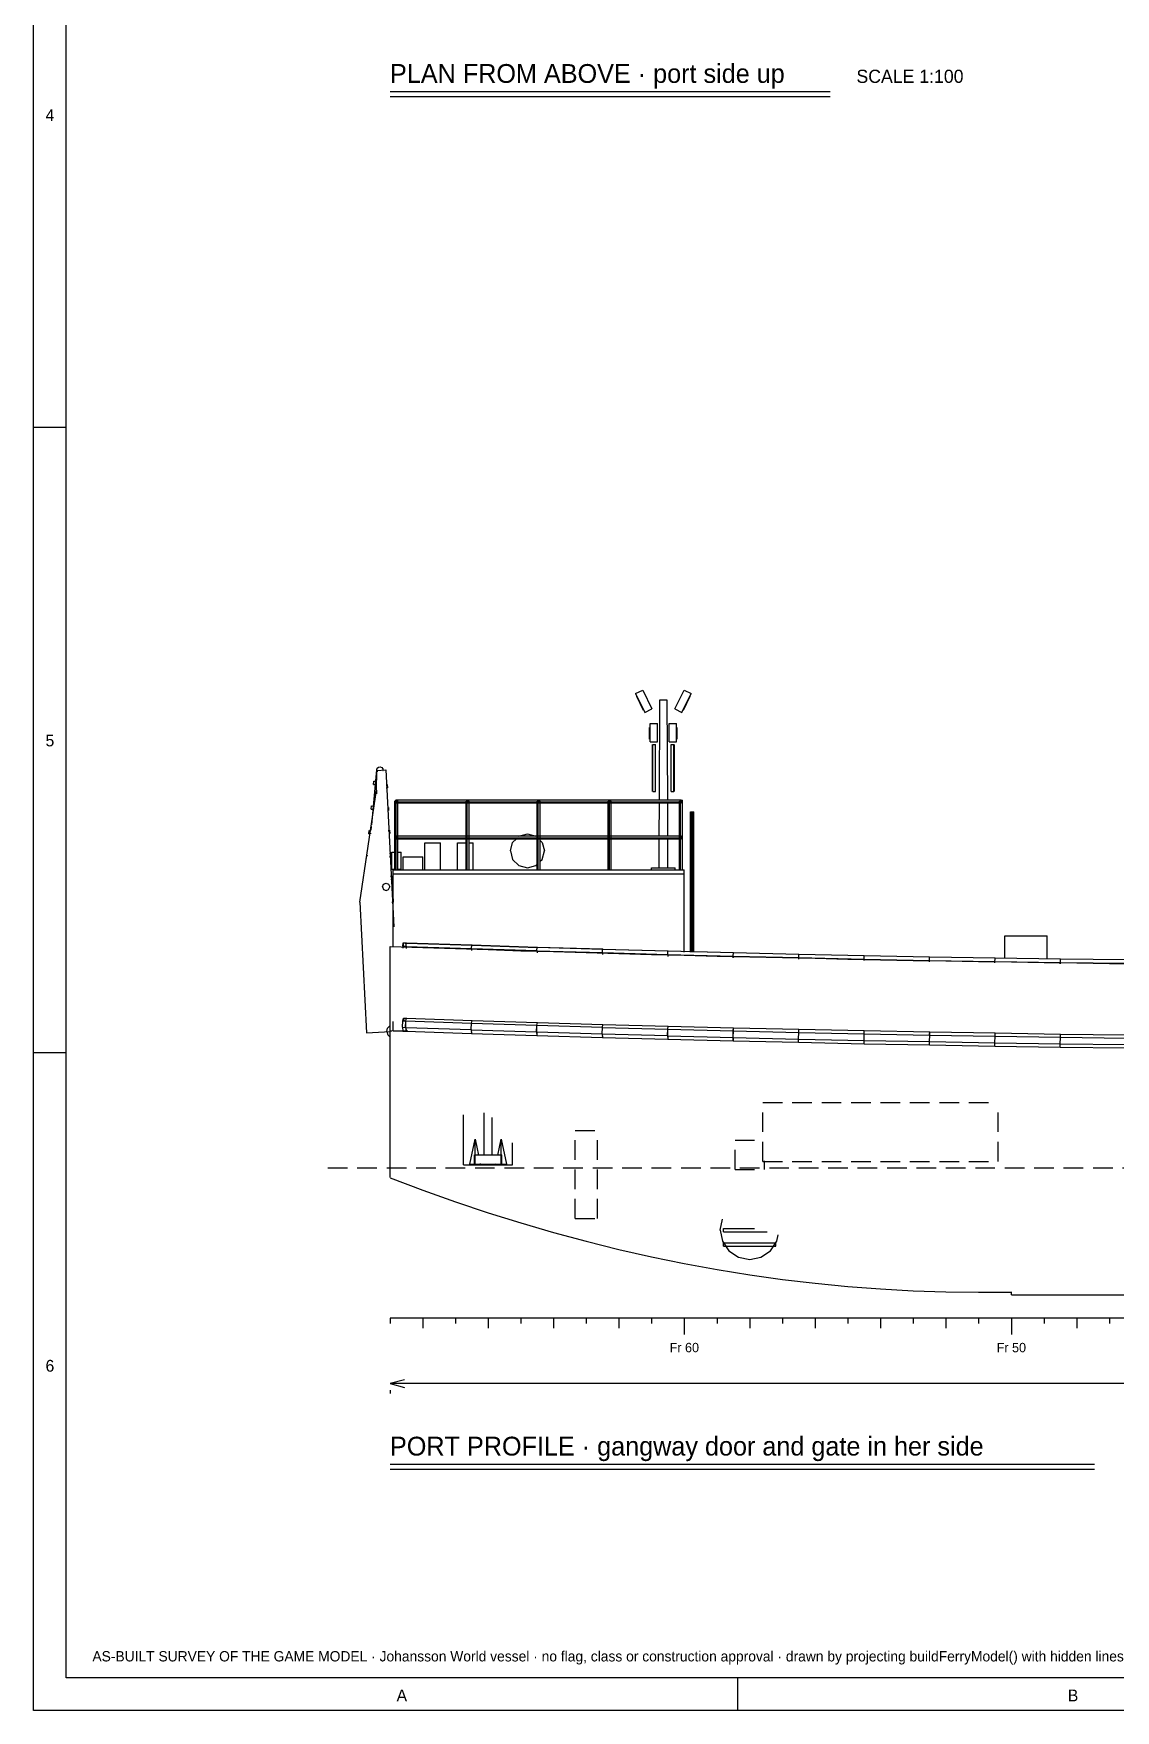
# Model space of a CAD drawing. Extents: x 5 to 836, y 5 to 589.
# Drawn here: x 5 to 170.4, y 5 to 261.6 of the extents above; entities that cross this region are included whole.
import ezdxf
from ezdxf.enums import TextEntityAlignment as Align

# ---------------------------------------------------------------- set-up
doc = ezdxf.new("R2010")
doc.units = 0
doc.linetypes.add('DASHED', pattern=[4.5, 3, -1.5])
for name, color, linetype in [('DETAIL', 8, 'CONTINUOUS'), ('DIM', 3, 'CONTINUOUS'), ('FRAME', 7, 'CONTINUOUS'), ('MARKING', 4, 'DASHED'), ('MARKUP-TEXT', 1, 'CONTINUOUS'), ('OUTLINE', 7, 'CONTINUOUS'), ('TEXT', 7, 'CONTINUOUS'), ('THIN', 7, 'CONTINUOUS'), ('WATERLINE', 4, 'DASHED')]:
    doc.layers.add(name, color=color, linetype=linetype)

msp = doc.modelspace()

# ---------------------------------------------------------------- linework, layer by layer
at = {"layer": 'DETAIL'}
for p, q in [((97.06, 160.58), (98.14, 161.1)), ((97.06, 160.58), (98.46, 157.7)), ((98.14, 161.1), (99.54, 158.22)), ((100.75, 159.6), (101.85, 159.6)), ((103.06, 158.22), (104.46, 161.1)), ((104.14, 157.7), (105.54, 160.58)), ((104.46, 161.1), (105.54, 160.58)), ((98.46, 157.7), (99.54, 158.22)), ((103.06, 158.22), (104.14, 157.7)), ((99.3, 156), (100.4, 156)), ((99.3, 153.2), (99.3, 156)), ((100.4, 153.2), (100.4, 156)), ((102.2, 153.2), (102.2, 156)), ((102.2, 156), (103.3, 156)), ((103.3, 153.2), (103.3, 156)), ((99.3, 153.2), (100.4, 153.2)), ((99.7, 152.8), (100.1, 152.8)), ((99.7, 145.6), (99.7, 152.8)), ((100.1, 145.6), (100.1, 152.8)), ((102.2, 153.2), (103.3, 153.2)), ((102.5, 145.6), (102.5, 152.8)), ((102.5, 152.8), (102.9, 152.8)), ((102.9, 145.6), (102.9, 152.8)), ((56.7, 140.47), (57.47, 148.89)), ((57.42, 145.82), (57.47, 148.82)), ((57.47, 148.89), (57.56, 149.14)), ((57.47, 148.89), (57.54, 148.89)), ((57.47, 148.89), (57.52, 148.64)), ((57.47, 148.82), (58.87, 148.89)), ((57.56, 149.14), (57.76, 149.3)), ((57.76, 149.3), (58.01, 149.35)), ((58.01, 149.35), (58.26, 149.26)), ((58.26, 149.26), (58.42, 149.06)), ((58.4, 148.81), (58.47, 148.8)), ((58.42, 149.06), (58.47, 148.8)), ((58.67, 148.88), (58.67, 148.81)), ((58.87, 148.89), (60.09, 124.87)), ((56.97, 146.68), (57.01, 147.18)), ((56.97, 146.68), (57.37, 146.64)), ((57.01, 147.18), (57.35, 147.15)), ((57.37, 146.64), (57.39, 146.89)), ((57.52, 148.64), (57.56, 148.59)), ((58.95, 146.65), (59.08, 146.65)), ((59.08, 146.65), (59.11, 146.15)), ((54.89, 128.67), (57.42, 145.82)), ((57.42, 145.82), (57.45, 145.26)), ((58.91, 146.14), (59.11, 146.15)), ((60.25, 144.1), (60.42, 144.34)), ((60.25, 144.1), (60.7, 144.1)), ((60.25, 133.6), (60.25, 144.1)), ((60.25, 144.1), (60.42, 143.86)), ((60.42, 144.34), (60.7, 144.25)), ((60.42, 133.6), (60.42, 144.1)), ((60.42, 143.86), (60.7, 143.95)), ((60.5, 143.85), (60.5, 144.3)), ((60.5, 144.3), (104, 144.3)), ((60.5, 144.02), (104, 144.02)), ((60.5, 143.85), (104, 143.85)), ((60.7, 133.6), (60.7, 144.25)), ((71.13, 144.1), (71.58, 144.1)), ((71.13, 133.6), (71.13, 144.1)), ((71.3, 133.6), (71.3, 144.1)), ((71.58, 133.6), (71.58, 144.1)), ((82, 144.1), (82.45, 144.1)), ((82, 133.6), (82, 144.1)), ((82.17, 133.6), (82.17, 144.1)), ((82.45, 133.6), (82.45, 144.1)), ((92.87, 144.1), (93.33, 144.1)), ((92.87, 133.6), (92.87, 144.1)), ((93.05, 133.6), (93.05, 144.1)), ((93.33, 133.6), (93.33, 144.1)), ((99.7, 145.6), (100.1, 145.6)), ((102.5, 145.6), (102.9, 145.6)), ((103.75, 133.6), (103.75, 144.1)), ((103.75, 144.1), (104.2, 144.1)), ((103.85, 144.24), (103.92, 144.34)), ((103.92, 144.34), (104.2, 144.25)), ((103.92, 133.6), (103.92, 144.1)), ((104, 143.85), (104, 144.3)), ((104.09, 143.92), (104.2, 143.95)), ((104.2, 133.6), (104.2, 144.25)), ((56.62, 142.9), (56.67, 143.39)), ((56.62, 142.9), (56.96, 142.87)), ((56.67, 143.39), (57.07, 143.36)), ((57.04, 143.05), (57.07, 143.36)), ((59.13, 143.15), (59.26, 143.16)), ((59.15, 142.65), (59.29, 142.66)), ((59.26, 143.16), (59.29, 142.66)), ((105.45, 121.03), (105.45, 142.5)), ((105.45, 142.5), (105.95, 142.5)), ((105.58, 121.03), (105.58, 142.5)), ((105.82, 121.03), (105.82, 142.5)), ((105.95, 121.03), (105.95, 142.5)), ((56.28, 139.11), (56.32, 139.61)), ((56.28, 139.11), (56.48, 139.09)), ((56.32, 139.61), (56.52, 139.59)), ((56.58, 139.14), (56.59, 139.21)), ((56.63, 139.7), (56.68, 140.26)), ((59.24, 139.65), (59.44, 139.66)), ((59.33, 139.15), (59.46, 139.16)), ((59.44, 139.66), (59.46, 139.16)), ((60.25, 138.6), (60.42, 138.84)), ((60.25, 138.6), (60.42, 138.36)), ((60.42, 138.84), (60.7, 138.75)), ((60.5, 138.35), (60.5, 138.8)), ((60.5, 138.8), (104, 138.8)), ((79.15, 138.7), (79.2, 138.75)), ((79.2, 138.75), (80.5, 139.1)), ((80.5, 139.1), (81.8, 138.75)), ((81.8, 138.75), (81.85, 138.7)), ((103.85, 138.74), (103.89, 138.79)), ((104, 138.35), (104, 138.8)), ((104.09, 138.78), (104.2, 138.75)), ((59.42, 136.16), (59.62, 136.17)), ((59.62, 136.17), (59.64, 135.67)), ((59.8, 133.7), (59.8, 136.3)), ((59.8, 136.3), (60.36, 136.3)), ((60.42, 138.36), (60.7, 138.45)), ((60.5, 138.52), (104, 138.52)), ((60.5, 138.35), (104, 138.35)), ((60.64, 136.3), (61.2, 136.3)), ((61.2, 133.7), (61.2, 136.3)), ((64.8, 137.75), (67.2, 137.75)), ((69.8, 137.75), (71.13, 137.75)), ((71.53, 137.75), (72.2, 137.75)), ((77.9, 136.5), (78.25, 137.8)), ((77.9, 136.5), (78.25, 135.2)), ((78.25, 137.8), (78.82, 138.37)), ((82.42, 138.13), (82.75, 137.8)), ((82.75, 137.8), (83.1, 136.5)), ((82.75, 135.2), (83.1, 136.5)), ((104.09, 138.42), (104.2, 138.45)), ((55.93, 135.33), (55.98, 135.83)), ((55.98, 135.83), (56.05, 135.82)), ((59.44, 135.66), (59.64, 135.67)), ((59.8, 133.7), (60.36, 133.7)), ((60, 121.8), (60, 133.6)), ((60, 133.6), (104.5, 133.6)), ((60.64, 133.7), (61.2, 133.7)), ((61.5, 133.6), (61.5, 135.6)), ((61.5, 135.6), (64.5, 135.6)), ((64.5, 133.6), (64.5, 135.6)), ((78.25, 135.2), (79.2, 134.25)), ((79.2, 134.25), (80.5, 133.9)), ((80.5, 133.9), (81.8, 134.25)), ((81.8, 134.25), (82.09, 134.53)), ((82.42, 134.87), (82.75, 135.2)), ((99.5, 133.6), (99.5, 133.9)), ((99.5, 133.9), (103.1, 133.9)), ((103.1, 133.6), (103.1, 133.9)), ((104.5, 121.03), (104.5, 133.6)), ((58.35, 131), (58.51, 131.39)), ((58.35, 131), (58.51, 130.61)), ((58.51, 131.39), (58.9, 131.55)), ((58.9, 131.55), (59.29, 131.39)), ((59.29, 131.39), (59.45, 131)), ((59.29, 130.61), (59.45, 131)), ((59.59, 132.66), (59.79, 132.67)), ((59.62, 132.16), (59.82, 132.17)), ((59.79, 132.67), (59.82, 132.17)), ((60, 133), (104.5, 133)), ((105.5, 133), (105.6, 133.17)), ((105.5, 133), (105.6, 132.83)), ((105.6, 133.17), (105.8, 133.17)), ((105.6, 132.83), (105.8, 132.83)), ((105.8, 133.17), (105.9, 133)), ((105.8, 132.83), (105.9, 133)), ((54.89, 128.67), (55.91, 108.69)), ((58.51, 130.61), (58.9, 130.45)), ((58.9, 130.45), (59.29, 130.61)), ((59.8, 128.67), (60, 128.68)), ((59.84, 129.17), (59.97, 129.17)), ((59.97, 129.17), (60, 128.68)), ((105.5, 130), (105.6, 130.17)), ((105.5, 130), (105.6, 129.83)), ((105.6, 130.17), (105.8, 130.17)), ((105.6, 129.83), (105.8, 129.83)), ((105.8, 130.17), (105.9, 130)), ((105.8, 129.83), (105.9, 130)), ((105.5, 127), (105.6, 127.17)), ((105.5, 127), (105.6, 126.83)), ((105.6, 127.17), (105.8, 127.17)), ((105.6, 126.83), (105.8, 126.83)), ((105.8, 127.17), (105.9, 127)), ((105.8, 126.83), (105.9, 127)), ((105.5, 124), (105.6, 124.17)), ((105.5, 124), (105.6, 123.83)), ((105.6, 124.17), (105.8, 124.17)), ((105.6, 123.83), (105.8, 123.83)), ((105.8, 124.17), (105.9, 124)), ((105.8, 123.83), (105.9, 124)), ((153.5, 120.03), (153.5, 123.5)), ((153.5, 123.5), (160, 123.5)), ((160, 119.97), (160, 123.5)), ((61.45, 121.93), (61.49, 122.46)), ((61.45, 121.93), (61.47, 121.6)), ((61.45, 121.93), (61.95, 121.91)), ((61.49, 122.46), (61.99, 122.45)), ((61.49, 122.46), (61.55, 122.4)), ((61.52, 121.71), (61.54, 121.83)), ((61.54, 121.83), (61.55, 122.4)), ((61.55, 122.4), (61.61, 122.4)), ((61.8, 122.39), (62.05, 122.39)), ((61.95, 121.91), (61.99, 122.45)), ((61.95, 121.9), (61.99, 122.44)), ((61.95, 121.91), (61.97, 121.58)), ((61.95, 121.9), (61.97, 121.58)), ((61.95, 121.9), (71.95, 121.57)), ((61.99, 122.45), (62.05, 122.39)), ((61.99, 122.44), (71.99, 122.11)), ((61.99, 122.44), (62.04, 122.39)), ((62.04, 122.39), (72.04, 122.06)), ((62.04, 122.33), (62.04, 122.39)), ((62.05, 122.32), (62.05, 122.39)), ((71.95, 121.57), (71.99, 122.11)), ((71.95, 121.57), (71.97, 121.25)), ((71.96, 121.56), (71.99, 122.11)), ((71.96, 121.56), (71.98, 121.25)), ((71.96, 121.56), (81.96, 121.25)), ((71.99, 122.11), (81.99, 121.79)), ((71.99, 122.11), (72.04, 122.06)), ((71.99, 122.11), (72.04, 122.06)), ((72.04, 122.06), (82.04, 121.75)), ((81.96, 121.25), (81.99, 121.79)), ((81.96, 121.25), (81.98, 120.93)), ((81.97, 121.24), (82, 121.79)), ((81.97, 121.24), (81.98, 120.93)), ((81.97, 121.24), (91.97, 120.95)), ((81.99, 121.79), (82.04, 121.75)), ((82, 121.79), (92, 121.5)), ((82, 121.79), (82.03, 121.76)), ((82.03, 121.76), (92.03, 121.46)), ((91.97, 120.95), (92, 121.5)), ((91.97, 120.95), (91.98, 120.64)), ((91.98, 120.94), (92, 121.49)), ((91.98, 120.94), (91.98, 120.64)), ((91.98, 120.94), (101.98, 120.67)), ((92, 121.5), (92.03, 121.46)), ((92, 121.49), (102, 121.22)), ((92, 121.49), (92.02, 121.47)), ((92.02, 121.47), (102.02, 121.2)), ((92.02, 121.41), (92.02, 121.47)), ((101.98, 120.67), (102, 121.22)), ((101.98, 120.67), (101.98, 120.37)), ((101.99, 120.66), (102, 121.21)), ((101.99, 120.66), (101.99, 120.42)), ((101.99, 120.66), (111.99, 120.41)), ((102, 121.22), (102.02, 121.2)), ((102, 121.21), (112, 120.96)), ((102.02, 121.2), (112.02, 120.95)), ((102.02, 121.14), (102.02, 121.2)), ((102.02, 121.13), (102.02, 121.2)), ((105.53, 121.06), (105.6, 121.17)), ((105.6, 121.17), (105.8, 121.17)), ((105.8, 121.17), (105.87, 121.06)), ((111.99, 120.4), (112.01, 120.96)), ((111.99, 120.41), (112, 120.96)), ((112.01, 120.96), (122.01, 120.73)), ((112.01, 120.95), (122.01, 120.72)), ((121.99, 120.17), (122.01, 120.73)), ((121.99, 119.96), (122.01, 120.72)), ((122.01, 120.72), (132.01, 120.51)), ((122.01, 120.65), (122.01, 120.72)), ((111.99, 120.41), (111.99, 120.17)), ((111.99, 120.12), (111.99, 120.4)), ((111.99, 120.4), (121.99, 120.17)), ((121.99, 119.96), (121.99, 120.17)), ((122, 120.17), (132, 119.95)), ((131.99, 119.75), (132.01, 120.51)), ((132, 119.95), (142, 119.76)), ((132.01, 120.51), (142.01, 120.32)), ((141.99, 119.55), (142.01, 120.32)), ((142, 119.76), (142.01, 120.32)), ((142, 119.76), (152, 119.59)), ((142.01, 120.32), (152.01, 120.15)), ((151.99, 119.38), (152.01, 120.15)), ((151.99, 119.38), (152.01, 120.15)), ((152, 119.59), (162, 119.44)), ((152.01, 120.15), (162.01, 120)), ((161.99, 119.23), (162, 119.44)), ((162, 119.23), (162.01, 120)), ((162, 119.44), (172, 119.31)), ((162.01, 120), (172.01, 119.87)), ((60, 109), (60, 110.4)), ((61.39, 109.52), (61.44, 110.52)), ((61.44, 110.52), (61.54, 110.93)), ((61.44, 110.52), (61.94, 110.5)), ((61.54, 110.93), (62.04, 110.91)), ((61.54, 110.93), (61.59, 110.53)), ((61.89, 109.5), (61.94, 110.5)), ((61.9, 109.5), (61.94, 110.49)), ((61.94, 110.49), (62.04, 110.91)), ((61.94, 110.5), (62.04, 110.91)), ((61.94, 110.49), (71.94, 110.16)), ((62.04, 110.91), (72.04, 110.58)), ((62.04, 110.91), (62.05, 110.84)), ((62.04, 110.91), (62.05, 110.84)), ((71.94, 110.16), (72.04, 110.58)), ((71.96, 110.14), (72.04, 110.58)), ((72.04, 110.58), (82.04, 110.27)), ((72.04, 110.58), (72.04, 110.52)), ((72.04, 110.58), (72.05, 110.51)), ((55.91, 108.69), (59.58, 108.88)), ((59, 108.85), (59.11, 109.36)), ((59, 108.85), (59.16, 108.36)), ((59.11, 109.36), (59.46, 109.74)), ((59.16, 108.36), (59.54, 108.01)), ((59.46, 109.74), (59.58, 109.78)), ((59.5, 109), (59.85, 109)), ((59.5, 86.52), (59.5, 108.51)), ((59.99, 109), (62.24, 109)), ((61.39, 109.52), (61.46, 108.94)), ((61.39, 109.52), (61.89, 109.5)), ((61.46, 108.94), (61.52, 109.17)), ((61.46, 108.94), (61.96, 108.92)), ((61.89, 109.5), (61.96, 108.92)), ((61.9, 109.5), (61.96, 108.92)), ((61.9, 109.5), (71.9, 109.16)), ((61.96, 108.92), (61.97, 108.98)), ((61.96, 108.92), (61.97, 108.98)), ((61.96, 108.92), (71.96, 108.59)), ((71.9, 109.16), (71.94, 110.16)), ((71.9, 109.16), (71.96, 108.59)), ((71.92, 109.15), (71.96, 110.14)), ((71.92, 109.15), (71.96, 108.58)), ((71.92, 109.15), (81.92, 108.84)), ((71.96, 110.14), (81.96, 109.83)), ((71.96, 108.58), (71.97, 108.65)), ((71.96, 108.59), (71.97, 108.65)), ((71.96, 108.58), (81.96, 108.27)), ((81.92, 108.84), (81.96, 109.83)), ((81.92, 108.84), (81.96, 108.27)), ((81.94, 108.82), (81.97, 109.82)), ((81.94, 108.82), (81.97, 108.27)), ((81.94, 108.82), (91.94, 108.53)), ((81.96, 109.83), (82.04, 110.27)), ((81.96, 108.27), (81.99, 108.4)), ((81.97, 109.82), (82.03, 110.27)), ((81.97, 109.82), (91.97, 109.52)), ((81.97, 108.27), (81.99, 108.4)), ((81.97, 108.27), (91.97, 107.98)), ((82.03, 110.27), (92.03, 109.97)), ((82.03, 110.27), (82.04, 110.2)), ((82.04, 110.27), (82.04, 110.2)), ((91.94, 108.53), (91.97, 109.52)), ((91.94, 108.53), (91.97, 107.98)), ((91.95, 108.51), (91.98, 109.51)), ((91.95, 108.51), (91.97, 107.98)), ((91.95, 108.51), (101.95, 108.24)), ((91.97, 109.52), (92.03, 109.97)), ((91.97, 107.98), (91.98, 108.04)), ((91.97, 107.98), (91.98, 108.04)), ((91.97, 107.98), (101.97, 107.71)), ((91.98, 109.51), (92.03, 109.97)), ((91.98, 109.51), (101.98, 109.24)), ((92.03, 109.97), (102.03, 109.7)), ((92.03, 109.97), (92.03, 109.91)), ((92.03, 109.97), (92.04, 109.91)), ((101.95, 108.24), (101.98, 109.24)), ((101.95, 108.24), (101.97, 107.71)), ((101.97, 108.22), (101.99, 109.22)), ((101.97, 108.22), (101.97, 107.7)), ((101.97, 108.22), (111.97, 107.97)), ((101.97, 107.7), (101.98, 107.77)), ((101.97, 107.71), (101.98, 107.77)), ((101.98, 109.24), (102.03, 109.7)), ((101.99, 109.22), (102.03, 109.7)), ((101.99, 109.22), (111.99, 108.97)), ((102.03, 109.7), (112.03, 109.45)), ((102.03, 109.7), (102.03, 109.64)), ((102.03, 109.7), (102.03, 109.64)), ((111.97, 107.97), (111.99, 108.97)), ((111.97, 107.97), (111.97, 107.45)), ((111.98, 107.96), (112.01, 108.96)), ((111.98, 107.45), (111.98, 107.96)), ((111.98, 107.96), (121.98, 107.72)), ((111.99, 108.97), (112.03, 109.45)), ((112.01, 108.96), (112.02, 109.45)), ((112.01, 108.96), (122.01, 108.72)), ((112.02, 109.45), (122.02, 109.22)), ((112.02, 109.33), (112.02, 109.45)), ((112.03, 109.45), (112.03, 109.32)), ((121.98, 107.22), (122.02, 109.22)), ((121.98, 107.72), (122.01, 108.72)), ((122.01, 108.72), (122.02, 109.22)), ((122.01, 108.72), (132.01, 108.51)), ((122.02, 109.22), (132.02, 109.01)), ((122.02, 109.16), (122.02, 109.22)), ((131.98, 107.01), (132.02, 109.01)), ((132.01, 108.51), (142.01, 108.32)), ((132.02, 109.01), (142.02, 108.82)), ((141.98, 106.82), (142.02, 108.82)), ((142.01, 108.32), (142.02, 108.82)), ((142.01, 108.32), (152.01, 108.15)), ((142.02, 108.82), (152.02, 108.65)), ((151.98, 106.65), (152.02, 108.65)), ((152.01, 108.15), (162.01, 107.99)), ((152.02, 108.65), (162.02, 108.49)), ((161.98, 106.49), (162.02, 108.49)), ((161.99, 106.49), (162.01, 108.49)), ((162.01, 108.49), (172.01, 108.36)), ((162.01, 107.99), (172.01, 107.86)), ((101.97, 107.7), (111.97, 107.45)), ((111.97, 107.45), (111.98, 107.59)), ((111.98, 107.45), (111.98, 107.58)), ((111.98, 107.45), (121.98, 107.22)), ((121.98, 107.22), (121.98, 107.72)), ((121.98, 107.22), (121.98, 107.28)), ((121.98, 107.22), (131.98, 107.01)), ((121.99, 107.72), (131.99, 107.51)), ((131.98, 107.01), (141.98, 106.82)), ((131.99, 107.51), (141.99, 107.32)), ((141.98, 106.82), (141.99, 107.32)), ((141.98, 106.82), (151.98, 106.65)), ((141.99, 107.32), (151.99, 107.15)), ((151.98, 106.65), (161.98, 106.49)), ((151.99, 107.15), (161.99, 106.99)), ((161.99, 106.99), (171.99, 106.86)), ((161.99, 106.49), (171.99, 106.36)), ((70.75, 88.5), (70.75, 96.15)), ((73.9, 89.91), (73.9, 96.43)), ((75.1, 89.91), (75.1, 95.74)), ((71.7, 88.6), (72.5, 92.4)), ((72.5, 88.6), (72.5, 92.4)), ((72.5, 92.4), (73.01, 89.96)), ((75.99, 89.96), (76.5, 92.4)), ((76.5, 88.6), (76.5, 92.4)), ((76.5, 92.4), (77.3, 88.6)), ((72.4, 88.6), (72.4, 90)), ((72.4, 90), (76.6, 90)), ((76.6, 88.6), (76.6, 90)), ((78.25, 88.5), (78.25, 91.84)), ((70.75, 88.5), (78.25, 88.5)), ((71.7, 88.6), (77.3, 88.6)), ((73.29, 88.67), (73.3, 88.6)), ((75.7, 88.6), (75.71, 88.67)), ((110.5, 78.25), (110.5, 78.75)), ((110.5, 78.75), (115.23, 78.75)), ((110.5, 78.25), (117.18, 78.25)), ((110.5, 76.05), (110.5, 76.55)), ((110.5, 76.55), (118.5, 76.55)), ((110.5, 76.05), (118.5, 76.05)), ((118.5, 76.05), (118.5, 76.55)), ((154.5, 68.6), (154.5, 69.07)), ((154.5, 68.6), (314.5, 68.6))]:
    msp.add_line(p, q, dxfattribs=at)
at = {"layer": 'DIM'}
for p, q in [((61.7, 55.6), (59.5, 55)), ((404.5, 55), (59.5, 55)), ((59.5, 55), (61.7, 54.4)), ((59.5, 54), (59.5, 53.5))]:
    msp.add_line(p, q, dxfattribs=at)
at = {"layer": 'FRAME'}
for p, q in [((10, 10), (10, 584)), ((831, 10), (10, 10))]:
    msp.add_line(p, q, dxfattribs=at)
at = {"layer": 'MARKING'}
for p, q in [((116.5, 89), (116.5, 98)), ((116.5, 98), (152.5, 98)), ((152.5, 89), (152.5, 98)), ((87.8, 80.25), (87.8, 93.75)), ((87.8, 93.75), (91.2, 93.75)), ((91.2, 80.25), (91.2, 93.75)), ((112.25, 87.75), (112.25, 92.25)), ((112.25, 92.25), (116.54, 92.25)), ((112.25, 87.75), (116.75, 87.75)), ((116.5, 89), (152.5, 89)), ((116.75, 87.75), (116.75, 89.07)), ((87.8, 80.25), (91.2, 80.25))]:
    msp.add_line(p, q, dxfattribs=at)
at = {"layer": 'OUTLINE'}
for p, q in [((97.19, 160.19), (98.23, 158.03)), ((100.69, 144.22), (100.75, 159.6)), ((101.85, 159.6), (101.91, 144.22)), ((104.37, 158.03), (105.41, 160.19)), ((99.18, 153.6), (99.18, 155.4)), ((103.42, 153.6), (103.42, 155.4)), ((99.62, 145.6), (99.62, 152.8)), ((102.98, 145.6), (102.98, 152.8)), ((100.67, 138.7), (100.69, 143.87)), ((101.91, 143.87), (101.93, 138.7)), ((64.8, 133.53), (64.8, 137.75)), ((67.2, 133.53), (67.2, 137.75)), ((69.8, 133.53), (69.8, 137.75)), ((72.2, 133.53), (72.2, 137.75)), ((100.65, 133.81), (100.67, 138.35)), ((101.93, 138.35), (101.95, 133.81)), ((59.5, 121.9), (64.5, 121.73)), ((59.5, 108.51), (59.5, 121.9)), ((59.5, 121.7), (59.57, 121.7)), ((64.5, 121.73), (69.5, 121.56)), ((69.5, 121.56), (74.5, 121.4)), ((74.5, 121.4), (79.5, 121.24)), ((79.5, 121.24), (84.5, 121.09)), ((84.5, 121.09), (89.5, 120.95)), ((89.5, 120.95), (94.5, 120.81)), ((94.5, 120.81), (99.5, 120.67)), ((99.5, 120.67), (104.5, 120.54)), ((104.5, 120.54), (109.5, 120.41)), ((109.5, 120.41), (114.5, 120.29)), ((114.5, 120.29), (119.5, 120.18)), ((119.5, 120.18), (124.5, 120.07)), ((124.5, 120.07), (129.5, 119.96)), ((129.5, 119.96), (134.5, 119.86)), ((134.5, 119.86), (139.5, 119.76)), ((139.5, 119.76), (144.5, 119.67)), ((142, 120.12), (142.01, 120.32)), ((142, 120.12), (142.01, 120.32)), ((144.5, 119.67), (149.5, 119.59)), ((149.5, 119.59), (154.5, 119.51)), ((154.5, 119.51), (159.5, 119.43)), ((159.5, 119.43), (164.5, 119.36)), ((164.5, 119.36), (169.5, 119.29)), ((169.5, 119.29), (174.5, 119.23)), ((142.01, 108.62), (142.02, 108.82)), ((162.01, 107.93), (162.01, 107.99)), ((141.98, 106.82), (141.99, 106.95)), ((59.5, 86.5), (64.5, 84.61)), ((64.5, 84.61), (69.5, 82.83)), ((69.5, 82.83), (74.5, 81.15)), ((74.5, 81.15), (79.5, 79.59)), ((79.5, 79.59), (84.5, 78.13)), ((110, 78.5), (110.33, 80.16)), ((84.5, 78.13), (89.5, 76.78)), ((110, 78.5), (110.34, 76.78)), ((118.66, 76.78), (118.86, 77.77)), ((89.5, 76.78), (94.5, 75.54)), ((94.5, 75.54), (99.5, 74.4)), ((99.5, 74.4), (104.5, 73.38)), ((110.34, 76.78), (111.32, 75.32)), ((111.32, 75.32), (112.78, 74.34)), ((116.22, 74.34), (117.68, 75.32)), ((117.68, 75.32), (118.66, 76.78)), ((104.5, 73.38), (109.5, 72.46)), ((109.5, 72.46), (114.5, 71.65)), ((112.78, 74.34), (114.5, 74)), ((114.5, 74), (116.22, 74.34)), ((114.5, 71.65), (119.5, 70.94)), ((119.5, 70.94), (124.5, 70.35)), ((124.5, 70.35), (129.5, 69.86)), ((129.5, 69.86), (134.5, 69.49)), ((134.5, 69.49), (139.5, 69.22)), ((139.5, 69.22), (144.5, 69.05)), ((144.5, 69.05), (149.5, 69)), ((149.5, 69), (154.57, 69))]:
    msp.add_line(p, q, dxfattribs=at)
at = {"layer": 'THIN'}
for p, q in [((5, 5), (5, 589)), ((59.5, 252.7), (126.82, 252.7)), ((59.5, 251.9), (126.82, 251.9)), ((5, 201.33), (10, 201.33)), ((5, 105.67), (10, 105.67)), ((59.5, 65), (59.5, 64.2)), ((404.5, 65), (59.5, 65)), ((64.5, 65), (64.5, 63.5)), ((69.5, 65), (69.5, 64.2)), ((74.5, 65), (74.5, 63.5)), ((79.5, 65), (79.5, 64.2)), ((84.5, 65), (84.5, 63.5)), ((89.5, 65), (89.5, 64.2)), ((94.5, 65), (94.5, 63.5)), ((99.5, 65), (99.5, 64.2)), ((104.5, 65), (104.5, 62.5)), ((109.5, 65), (109.5, 64.2)), ((114.5, 65), (114.5, 63.5)), ((119.5, 65), (119.5, 64.2)), ((124.5, 65), (124.5, 63.5)), ((129.5, 65), (129.5, 64.2)), ((134.5, 65), (134.5, 63.5)), ((139.5, 65), (139.5, 64.2)), ((144.5, 65), (144.5, 63.5)), ((149.5, 65), (149.5, 64.2)), ((154.5, 65), (154.5, 62.5)), ((159.5, 65), (159.5, 64.2)), ((164.5, 65), (164.5, 63.5)), ((169.5, 65), (169.5, 64.2)), ((59.5, 42.7), (167.21, 42.7)), ((59.5, 41.9), (167.21, 41.9)), ((112.63, 10), (112.63, 5)), ((836, 5), (5, 5))]:
    msp.add_line(p, q, dxfattribs=at)
at = {"layer": 'WATERLINE'}
msp.add_line((50, 88), (408, 88), dxfattribs=at)

# ---------------------------------------------------------------- texts
at = {"layer": 'MARKUP-TEXT'}
msp.add_text('AS-BUILT SURVEY OF THE GAME MODEL · Johansson World vessel · no flag, class or construction approval · drawn by projecting buildFerryModel() with hidden lines removed', height=1.58, dxfattribs=at).set_placement((14, 12.5))
at = {"layer": 'TEXT'}
for s, height, p in [('PLAN FROM ABOVE · port side up', 2.88, (59.5, 254)), ('SCALE 1:100', 2.02, (130.82, 254)), ('PORT PROFILE · gangway door and gate in her side', 2.88, (59.5, 44))]:
    msp.add_text(s, height=height, dxfattribs=at).set_placement(p)
for s, height, p in [('4', 1.8, (7.5, 248.17)), ('5', 1.8, (7.5, 152.5)), ('Fr 60', 1.44, (104.5, 59.8)), ('Fr 50', 1.44, (154.5, 59.8)), ('6', 1.8, (7.5, 56.83)), ('A', 1.8, (61.31, 6.4)), ('B', 1.8, (163.94, 6.4))]:
    msp.add_text(s, height=height, dxfattribs=at).set_placement(p, align=Align.CENTER)

doc.saveas('drawing.dxf')
